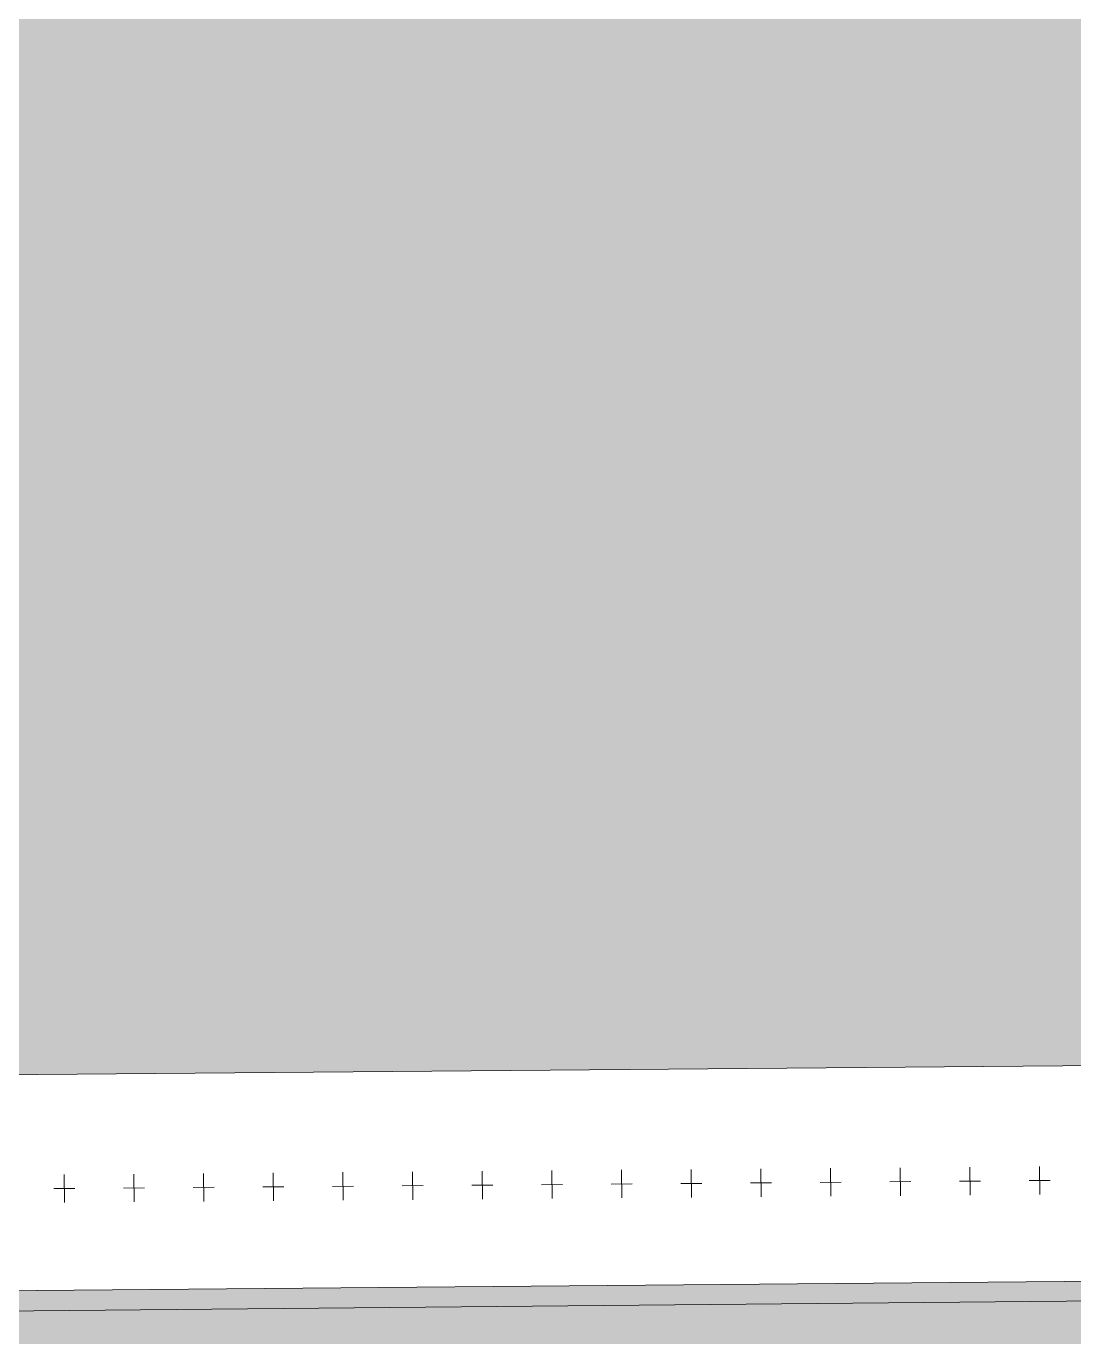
# Model space of a CAD drawing. Header units: millimetres. Extents: x 141848 to 1648660, y -821378 to -151356.
# Drawn here: x 219004 to 220504, y -271438 to -269562 of the extents above; entities that cross this region are included whole.
import ezdxf

# ---------------------------------------------------------------- set-up
doc = ezdxf.new("R2010")
doc.units = ezdxf.units.MM
doc.header["$MEASUREMENT"] = 0
doc.linetypes.add('Wipeout_Contour', pattern=[1000, 0, -1000])
for name, color, linetype in [('Divers - Dessin général', 7, 'Continuous'), ('Sols_ Dalles', 7, 'Continuous'), ('TopoAlt', 7, 'Continuous')]:
    doc.layers.add(name, color=color, linetype=linetype)

# ---------------------------------------------------------------- blocks, each defined once
blk = doc.blocks.new('Dalle_14_1', base_point=(217961.3, -273253.3))
at = {"layer": 'Sols_ Dalles', "linetype": 'Continuous', "lineweight": 0, "true_color": 0x2e271c}
blk.add_hatch(color=250, dxfattribs=at).paths.add_polyline_path([(217961.3, -273253.3, 0.415791), (219972.1, -275253.2), (252109.1, -275106, 0.414214), (254098.3, -273095.2), (254087.4, -271073, -0.001346), (254087.4, -271062.3), (253905.6, -271062.3), (253905.6, -267687.3), (253887.3, -267687.3), (253887.3, -265687.3), (250537.6, -265687.3), (250537.6, -270787.3), (250537.7, -271092.1), (250548.6, -273114.3), (220537.6, -273253.3), (220537.6, -270687.3), (220537.6, -265687.3), (219961.3, -265687.3, 0.258849), (218113.8, -267154.8, 0.098562), (217961.3, -267920.6)])
blk = doc.blocks.new('Mur_56_1', base_point=(218049.6, -271371.5))
at = {"color": 254, "linetype": 'Wipeout_Contour', "lineweight": 0, "ltscale": 1434044.950907383}
blk.add_wipeout([(218049.6, -271371.5), (250537.3, -271087.3), (250534.6, -270787.3), (218047, -271071.5)], dxfattribs=at).dxf.layer = 'TopoAlt'
at = {"layer": 'TopoAlt', "color": 190, "linetype": 'Continuous', "lineweight": 5, "true_color": 0x8002ff, "flags": 128}
for points in [[(250534.6, -270787.3), (218047, -271071.5)], [(218049.6, -271371.5), (250537.3, -271087.3)]]:
    blk.add_lwpolyline(points, dxfattribs=at)
blk = doc.blocks.new('Garde-corps_1_1')
at = {"color": 7, "linetype": 'Continuous', "lineweight": 5}
for p, q in [((219357.3, -271203.2), (219357.6, -271243.2)), ((219457.1, -271202.4), (219457.4, -271242.4)), ((219556.8, -271201.6), (219557.2, -271241.6)), ((219656.6, -271200.8), (219656.9, -271240.8)), ((219756.3, -271200), (219756.7, -271240)), ((219856.1, -271199.1), (219856.4, -271239.1)), ((219955.9, -271198.3), (219956.2, -271238.3)), ((220055.6, -271197.5), (220055.9, -271237.5)), ((220155.4, -271196.7), (220155.7, -271236.7)), ((220255.1, -271195.9), (220255.5, -271235.9)), ((220354.9, -271195), (220355.2, -271235)), ((220454.6, -271194.2), (220455, -271234.2)), ((219058.1, -271205.7), (219058.4, -271245.7)), ((219157.8, -271204.9), (219158.1, -271244.9)), ((219257.6, -271204.1), (219257.9, -271244.1)), ((219472.2, -271222.3), (219442.2, -271222.5)), ((219572, -271221.5), (219542, -271221.7)), ((219671.8, -271220.7), (219641.8, -271220.9)), ((219771.5, -271219.8), (219741.5, -271220.1)), ((219871.3, -271219), (219841.3, -271219.3)), ((219971, -271218.2), (219941, -271218.4)), ((220070.8, -271217.4), (220040.8, -271217.6)), ((220170.5, -271216.6), (220140.5, -271216.8)), ((220270.3, -271215.7), (220240.3, -271216)), ((220370, -271214.9), (220340, -271215.2)), ((220469.8, -271214.1), (220439.8, -271214.3)), ((219073.2, -271225.6), (219043.2, -271225.8)), ((219173, -271224.8), (219143, -271225)), ((219272.7, -271223.9), (219242.7, -271224.2)), ((219372.5, -271223.1), (219342.5, -271223.4))]:
    blk.add_line(p, q, dxfattribs=at)
blk = doc.blocks.new('Garde-corps_3_1')
at = {"color": 7, "linetype": 'Continuous', "lineweight": 5}
for p, q in [((219357.3, -271203.2), (219357.6, -271243.2)), ((219457.1, -271202.4), (219457.4, -271242.4)), ((219556.8, -271201.6), (219557.2, -271241.6)), ((219656.6, -271200.8), (219656.9, -271240.8)), ((219756.3, -271200), (219756.7, -271240)), ((219856.1, -271199.1), (219856.4, -271239.1)), ((219955.9, -271198.3), (219956.2, -271238.3)), ((220055.6, -271197.5), (220055.9, -271237.5)), ((220155.4, -271196.7), (220155.7, -271236.7)), ((220255.1, -271195.9), (220255.5, -271235.9)), ((220354.9, -271195), (220355.2, -271235)), ((220454.6, -271194.2), (220455, -271234.2)), ((219058.1, -271205.7), (219058.4, -271245.7)), ((219157.8, -271204.9), (219158.1, -271244.9)), ((219257.6, -271204.1), (219257.9, -271244.1)), ((219472.2, -271222.3), (219442.2, -271222.5)), ((219572, -271221.5), (219542, -271221.7)), ((219671.8, -271220.7), (219641.8, -271220.9)), ((219771.5, -271219.8), (219741.5, -271220.1)), ((219871.3, -271219), (219841.3, -271219.3)), ((219971, -271218.2), (219941, -271218.4)), ((220070.8, -271217.4), (220040.8, -271217.6)), ((220170.5, -271216.6), (220140.5, -271216.8)), ((220270.3, -271215.7), (220240.3, -271216)), ((220370, -271214.9), (220340, -271215.2)), ((220469.8, -271214.1), (220439.8, -271214.3)), ((219073.2, -271225.6), (219043.2, -271225.8)), ((219173, -271224.8), (219143, -271225)), ((219272.7, -271223.9), (219242.7, -271224.2)), ((219372.5, -271223.1), (219342.5, -271223.4))]:
    blk.add_line(p, q, dxfattribs=at)

msp = doc.modelspace()

# ---------------------------------------------------------------- hatches: boundary and pattern name
at = {"layer": 'Sols_ Dalles', "linetype": 'Continuous', "lineweight": 0, "true_color": 0x2e271c}
h = msp.add_hatch(color=250, dxfattribs=at)
edge = h.paths.add_edge_path()
edge.add_arc((219961.309, -273253.269), 2000, 180, 270.308426)
edge.add_line((219972.076, -275253.24), (252109.067, -275105.97))
edge.add_arc((252098.301, -273105.999), 2000, 270.308426, 360.308426)
edge.add_line((254098.272, -273095.233), (254087.386, -271073.021))
edge.add_arc((256087.357, -271062.255), 2000, 180, 180.308426, ccw=False)
edge.add_line((254087.357, -271062.255), (254087.357, -267687.294))
edge.add_line((254087.357, -267687.294), (254087.357, -265687.294))
edge.add_line((254087.357, -265687.294), (250537.569, -265687.294))
edge.add_line((250537.569, -265687.294), (250537.569, -270787.292))
edge.add_line((250537.569, -270787.292), (250537.729, -271092.129))
edge.add_line((250537.729, -271092.129), (250548.615, -273114.341))
edge.add_line((250548.615, -273114.341), (220537.569, -273253.269))
edge.add_line((220537.569, -273253.269), (220537.569, -270687.294))
edge.add_line((220537.569, -270687.294), (220537.569, -265687.294))
edge.add_line((220537.569, -265687.294), (219961.309, -265687.294))
edge.add_arc((220359.867, -268085.851), 2431.445, 99.434374, 157.484062)
edge.add_arc((219961.309, -267920.633), 2000, 157.484062, 180)
edge.add_line((217961.309, -267920.633), (217961.309, -273253.269))

# ---------------------------------------------------------------- block references
at = {"layer": 'Sols_ Dalles', "color": 250, "linetype": 'Continuous', "lineweight": 5, "true_color": 0x1f1f1f}
msp.add_blockref('Dalle_14_1', (217961.309, -273253.269), dxfattribs=at)

# ---------------------------------------------------------------- next in the draw order: block references
at = {"layer": 'TopoAlt', "color": 211, "lineweight": 5, "true_color": 0xfe55ff}
msp.add_blockref('Mur_56_1', (218049.581, -271371.493), dxfattribs=at)

# ---------------------------------------------------------------- next in the draw order: linework, layer by layer
at = {"layer": 'TopoAlt', "color": 190, "linetype": 'Continuous', "lineweight": 5, "true_color": 0x8002ff}
msp.add_lwpolyline([(253886.348, -270769.248), (218046.957, -271071.504)], dxfattribs=at)

# ---------------------------------------------------------------- next in the draw order: wipeouts: each hides what was drawn before it
at = {"color": 254, "linetype": 'Wipeout_Contour', "lineweight": 0, "ltscale": 1438589.353908819}
msp.add_wipeout([(253886.348, -270769.248), (218046.952, -271070.502), (218048.617, -271379.892), (253886.294, -271069.253)], dxfattribs=at).dxf.layer = 'TopoAlt'

# ---------------------------------------------------------------- next in the draw order: linework, layer by layer
at = {"layer": 'Divers - Dessin général', "color": 14, "linetype": 'Continuous', "lineweight": 5, "true_color": 0x990000}
msp.add_lwpolyline([(254205.676, -163437.635), (254186.294, -271067.638), (152856.388, -272027.634), (152839.018, -197317.635), (152835.676, -163437.635)], close=True, dxfattribs=at)
at = {"layer": 'TopoAlt', "color": 7, "linetype": 'Continuous', "lineweight": 5, "flags": 128}
msp.add_lwpolyline([(253886.348, -270769.248), (218046.952, -271070.502), (218048.617, -271379.892), (253886.294, -271069.253)], close=True, dxfattribs=at)

# ---------------------------------------------------------------- next in the draw order: block references
at = {"color": 7, "linetype": 'Continuous', "lineweight": 5}
for name in ['Garde-corps_1_1', 'Garde-corps_3_1']:
    msp.add_blockref(name, (0, 0), dxfattribs=at)

doc.saveas('drawing.dxf')
